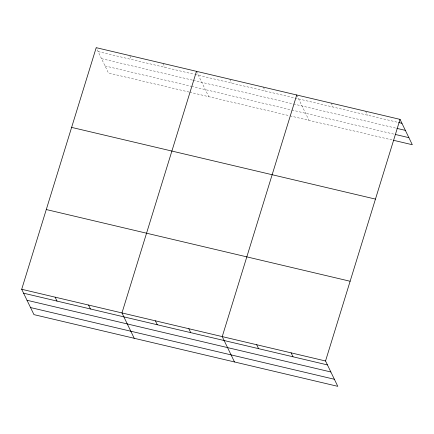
<?xml version="1.0" encoding="UTF-8"?>
<svg xmlns="http://www.w3.org/2000/svg" width="434" height="434" viewBox="0 0 434 434"><rect width="100%" height="100%" fill="white"/><g stroke="black" fill="none" stroke-linecap="round" stroke-linejoin="round"><path stroke-width="0.33" stroke-dasharray="2.17 1.63" d="M98.106 51.592L194.443 74.328M195.094 74.485L398.043 122.383M101.523 58.666L192.615 80.165M193.271 80.317L292.879 103.829M293.536 103.981L396.264 128.225M105.044 65.946L190.895 86.209M191.551 86.366L291.16 109.873M291.816 110.03L394.587 134.285M189.067 92.041L108.462 73.02L96.207 47.664M189.723 92.198L289.337 115.704M289.988 115.862L392.808 140.128M365.607 111.245L367.506 115.178M331.175 103.118L333.073 107.052M296.737 94.992L308.997 120.348M263.319 87.104L265.217 91.037M229.895 79.216L231.794 83.149M196.472 71.328L208.727 96.684M163.048 63.44L164.953 67.373M129.902 56.111L131.529 59.48"/><path stroke-width="0.65" d="M400.045 119.372L325.538 360.979L337.793 386.336L33.955 314.628L21.7 289.272L96.207 47.664L400.045 119.372L412.3 144.728L393.459 140.28M196.472 71.328L121.965 312.936L134.225 338.292M296.737 94.992L222.235 336.6L234.49 361.956M398.694 122.54L401.944 123.305M396.915 128.383L405.361 130.374M395.238 134.437L408.882 137.659M71.621 127.395L375.459 199.103M46.286 209.541L350.124 281.254M21.7 289.272L325.538 360.979M23.599 293.2L327.437 364.913M27.016 300.274L330.854 371.981M30.537 307.554L334.375 379.267M291.1 352.853L293.004 356.786M256.668 344.726L258.566 348.659M188.812 328.712L190.71 332.645M155.388 320.824L157.287 324.757M88.547 305.048L90.446 308.981M55.123 297.16L57.022 301.087"/></g></svg>
